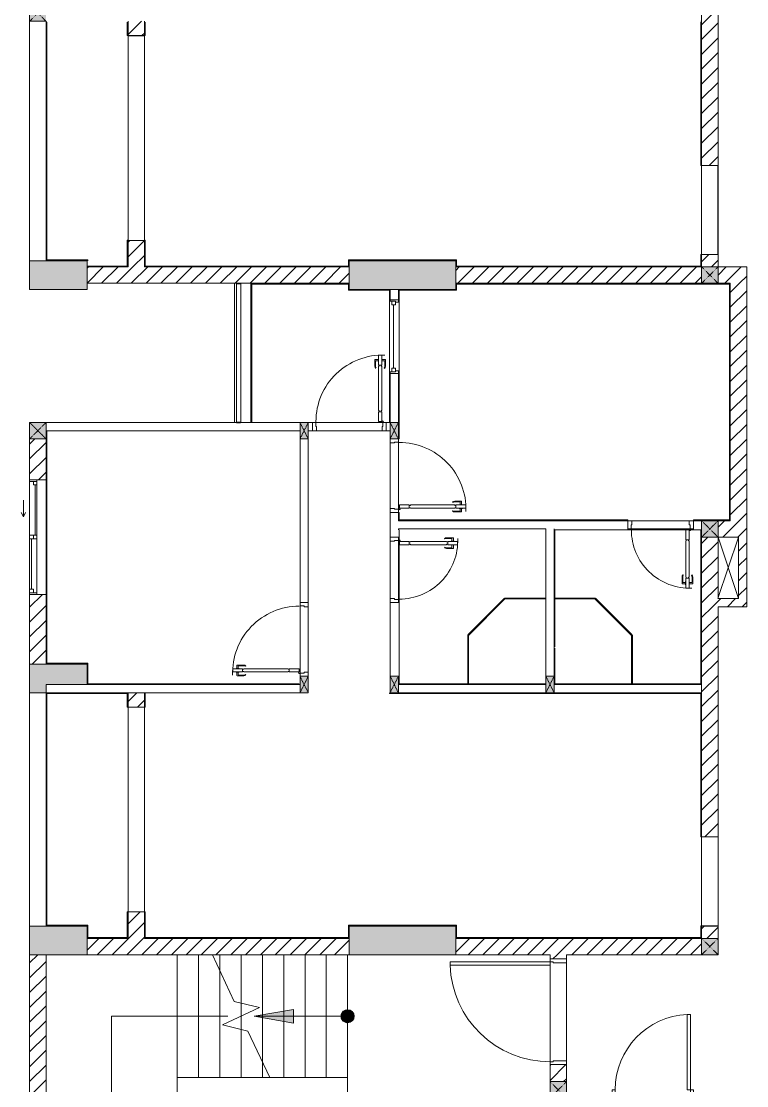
# Model space of a CAD drawing. Header units: millimetres. Extents: x 66631 to 260610, y 416 to 78637.
# Drawn here: x 166807 to 175658, y 35437 to 48437 of the extents above; entities that cross this region are included whole.
import ezdxf

# ---------------------------------------------------------------- set-up
doc = ezdxf.new("R2010")
doc.units = ezdxf.units.MM
doc.linetypes.add('IMPORT-Dash _2_', pattern=[6, 3, -3])
for name, color, linetype, lineweight in [('0-2', 130, 'Continuous', 9), ('A-DETL-GENF-7', 130, 'Continuous', 9), ('A-DOOR-2', 130, 'Continuous', 9), ('A-DOOR-FRAM-2', 130, 'Continuous', 9), ('A-FLOR-1', 130, 'Continuous', 9), ('A-FLOR-HRAL-3', 130, 'Continuous', 9), ('A-GLAZ-5', 130, 'Continuous', 9), ('A-GLAZ-CURT-5', 130, 'Continuous', 9), ('A-WALL-1', 130, 'Continuous', 9), ('A-WALL-PATT-3', 130, 'Continuous', 9), ('A_1404_dwg-1', 130, 'Continuous', 9), ('I-WALL', 130, 'Continuous', 9), ('I-WALL-1', 130, 'Continuous', 9), ('S-COLS-1', 130, 'Continuous', 9), ('S-COLS-11', 130, 'IMPORT-Dash _2_', 9), ('S-COLS-2', 130, 'Continuous', 9), ('S-COLS-4', 130, 'Continuous', 9), ('S-COLS-HDLN-2', 130, 'IMPORT-Dash _2_', 9), ('S-STRS-1', 130, 'Continuous', 9), ('S-STRS-ANNO', 130, 'Continuous', 9), ('S-STRS-MBND', 130, 'Continuous', 9)]:
    doc.layers.add(name, color=color, linetype=linetype, lineweight=lineweight)
pattern_1 = [(45, (0, 0), (-90.50967, 90.50967), [])]

# ---------------------------------------------------------------- blocks, each defined once
blk = doc.blocks.new('A_1404_dwg_NCV_TKTC_KET CAU_rvt-1-TKTC_MB HOÀN THIỆN SÀN TẦNG 3-4-4819833-KeyPlan-CH1B')
at = {"layer": 'S-COLS-1'}
for points in [[(33653, 45162), (34353, 45162), (34353, 45512), (33653, 45512), (33653, 45237)], [(38043, 45162), (38853, 45162), (38853, 45512), (37553, 45512), (37553, 45162)], [(33653, 40237), (33853, 40237), (33853, 40337), (34353, 40337), (34353, 40587), (33653, 40587), (33653, 40337)], [(33853, 37037), (34353, 37037), (34353, 37387), (33653, 37387), (33653, 37037)], [(37553, 37037), (38853, 37037), (38853, 37387), (37553, 37387), (37553, 37037)]]:
    blk.add_hatch(color=256, dxfattribs=at).paths.add_polyline_path(points)
at = {"layer": 'A-FLOR-1'}
for p, q in [((36152, 45237), (36152, 43537)), ((42053, 41387), (42053, 42137)), ((37533, 35536), (37533, 33837))]:
    blk.add_line(p, q, dxfattribs=at)
at = {"layer": 'A-FLOR-1', "flags": 128}
blk.add_lwpolyline([(40003, 35730), (40003, 36950)], close=True, dxfattribs=at)
at = {"layer": 'S-COLS-2'}
for p, q in [((37553, 45437), (37553, 45237)), ((38853, 45237), (38853, 45437))]:
    blk.add_line(p, q, dxfattribs=at)
at = {"layer": 'S-COLS-2', "flags": 128}
for points in [[(33853, 45512), (33653, 45512), (33653, 45162), (34353, 45162), (34353, 45437)], [(33853, 40587), (33653, 40587), (33653, 40237), (33853, 40237)], [(33853, 37387), (33653, 37387), (33653, 37037), (34353, 37037), (34353, 37237)], [(37553, 37237), (37553, 37037), (38853, 37037), (38853, 37237)]]:
    blk.add_lwpolyline(points, dxfattribs=at)
blk = doc.blocks.new('A_1404_dwg_DOOR_CW_01 CANH MO-PANEL KINH - DIW_01-900x2200-CỬA GỖ VÂN LAMINATE-V88-TKTC_MB HOÀN THIỆN SÀN TẦNG 3-4-4819893-KeyPlan-CH1B')
at = {"layer": 'A-DETL-GENF-7'}
for p, q in [((38814, 67167), (38818, 67160)), ((38840, 67175), (38919, 67175)), ((38902, 67167), (38840, 67167)), ((38906, 67132), (38906, 67163)), ((38906, 67088), (38906, 67057)), ((38923, 67132), (38923, 67171)), ((38923, 67088), (38923, 67049)), ((38814, 67053), (38818, 67060)), ((38902, 67053), (38840, 67053)), ((38840, 67045), (38919, 67045))]:
    blk.add_line(p, q, dxfattribs=at)
at = {"layer": 'A-DETL-GENF-7', "flags": 128}
for points in [[(38285, 67130), (38285, 67090), (38165, 67090), (38165, 67130)], [(38299, 67124), (38299, 67130), (38841, 67130), (38841, 67124), (38855, 67124), (38855, 67096), (38841, 67096), (38841, 67090), (38299, 67090), (38299, 67096), (38285, 67096), (38285, 67124)], [(38975, 67090), (38975, 67130), (38855, 67130), (38855, 67090)], [(38895, 67132), (38895, 67130), (38934, 67130), (38934, 67132)], [(38895, 67088), (38895, 67090), (38934, 67090), (38934, 67088)]]:
    blk.add_lwpolyline(points, close=True, dxfattribs=at)
at = {"layer": 'A-DETL-GENF-7'}
blk.add_circle((38163, 67080), 10, dxfattribs=at)
for centre, radius, start, end in [((38163, 67080), 814, 358, 90), ((38840, 67130), 45, 90, 125), ((38840, 67130), 37, 90, 125), ((38902, 67163), 4, 0, 90), ((38919, 67171), 4, 0, 90), ((38840, 67090), 45, 235, 270), ((38840, 67090), 37, 235, 270), ((38902, 67057), 4, 270, 0), ((38919, 67049), 4, 270, 0)]:
    blk.add_arc(centre, radius, start, end, dxfattribs=at)
at = {"layer": 'A-DOOR-2'}
blk.add_line((38153, 67080), (38153, 67105), dxfattribs=at)
at = {"layer": 'A-DOOR-2', "flags": 128}
blk.add_lwpolyline([(38153, 67937), (38153, 67897), (38103, 67897), (38103, 67887), (38053, 67887), (38053, 67937)], dxfattribs=at)
blk.add_lwpolyline([(38053, 67087), (38103, 67087), (38103, 67077), (38153, 67077), (38153, 67037), (38053, 67037)], close=True, dxfattribs=at)
blk = doc.blocks.new('A_1404_dwg_DOOR_CW_01 CANH MO-PANEL KINH - DIG_02-800x2200-CỬA NHÔM KÍNH-V57-TKTC_MB HOÀN THIỆN SÀN TẦNG 3-4-4819848-KeyPlan-CH1B')
at = {"layer": 'A-DETL-GENF-7'}
for p, q in [((112414, 58419), (112418, 58413)), ((112440, 58427), (112519, 58427)), ((112502, 58419), (112440, 58419)), ((112506, 58384), (112506, 58415)), ((112523, 58384), (112523, 58423)), ((112414, 58305), (112418, 58312)), ((112502, 58305), (112440, 58305)), ((112440, 58297), (112519, 58297)), ((112506, 58340), (112506, 58309)), ((112523, 58340), (112523, 58301))]:
    blk.add_line(p, q, dxfattribs=at)
at = {"layer": 'A-DETL-GENF-7', "flags": 128}
for points in [[(111985, 58342), (111985, 58382), (111865, 58382), (111865, 58342)], [(111999, 58348), (111999, 58342), (112441, 58342), (112441, 58348), (112455, 58348), (112455, 58376), (112441, 58376), (112441, 58382), (111999, 58382), (111999, 58376), (111985, 58376), (111985, 58348)], [(112575, 58382), (112575, 58342), (112455, 58342), (112455, 58382)], [(112495, 58384), (112495, 58382), (112534, 58382), (112534, 58384)], [(112495, 58340), (112495, 58342), (112534, 58342), (112534, 58340)]]:
    blk.add_lwpolyline(points, close=True, dxfattribs=at)
at = {"layer": 'A-DETL-GENF-7'}
blk.add_circle((111863, 58392), 10, dxfattribs=at)
for centre, radius, start, end in [((111863, 58392), 714, 270, 2), ((112440, 58382), 45, 90, 125), ((112440, 58382), 37, 90, 125), ((112502, 58415), 4, 0, 90), ((112519, 58423), 4, 0, 90), ((112440, 58342), 45, 235, 270), ((112440, 58342), 37, 235, 270), ((112502, 58309), 4, 270, 0), ((112519, 58301), 4, 270, 0)]:
    blk.add_arc(centre, radius, start, end, dxfattribs=at)
at = {"layer": 'A-DOOR-2'}
blk.add_line((111853, 58392), (111853, 58367), dxfattribs=at)
at = {"layer": 'A-DOOR-2', "flags": 128}
for points in [[(111753, 58435), (111753, 58385), (111803, 58385), (111803, 58395), (111853, 58395), (111853, 58435)], [(111753, 57685), (111753, 57635), (111853, 57635), (111853, 57675), (111803, 57675), (111803, 57685)]]:
    blk.add_lwpolyline(points, close=True, dxfattribs=at)
blk = doc.blocks.new('A_1404_dwg_DOOR_CW_01 CANH MO-PANEL KINH - DIW_01-900x2200-CỬA GỖ VÂN LAMINATE-553393-TKTC_MB HOÀN THIỆN SÀN TẦNG 3-4-4819840-KeyPlan-CH1B')
at = {"layer": 'A-DETL-GENF-7'}
for p, q in [((46582, 38482), (46582, 38521)), ((46666, 38525), (46586, 38525)), ((46599, 38482), (46599, 38513)), ((46603, 38517), (46666, 38517)), ((46691, 38517), (46687, 38511)), ((46582, 38438), (46582, 38399)), ((46666, 38395), (46586, 38395)), ((46599, 38438), (46599, 38407)), ((46603, 38403), (46666, 38403)), ((46691, 38404), (46687, 38410))]:
    blk.add_line(p, q, dxfattribs=at)
at = {"layer": 'A-DETL-GENF-7', "flags": 128}
for points in [[(46531, 38440), (46531, 38480), (46651, 38480), (46651, 38440)], [(46610, 38482), (46610, 38480), (46571, 38480), (46571, 38482)], [(47207, 38474), (47207, 38480), (46665, 38480), (46665, 38474), (46651, 38474), (46651, 38446), (46665, 38446), (46665, 38440), (47207, 38440), (47207, 38446), (47221, 38446), (47221, 38474)], [(47221, 38480), (47221, 38440), (47341, 38440), (47341, 38480)], [(46610, 38438), (46610, 38440), (46571, 38440), (46571, 38438)]]:
    blk.add_lwpolyline(points, close=True, dxfattribs=at)
at = {"layer": 'A-DETL-GENF-7'}
blk.add_circle((47343, 38430), 10, dxfattribs=at)
for centre, radius, start, end in [((47343, 38430), 814, 90, 182), ((46586, 38521), 4, 90, 180), ((46603, 38513), 4, 90, 180), ((46666, 38480), 45, 55, 90), ((46666, 38480), 37, 55, 90), ((46586, 38399), 4, 180, 270), ((46603, 38407), 4, 180, 270), ((46666, 38440), 37, 270, 305), ((46666, 38440), 45, 270, 305)]:
    blk.add_arc(centre, radius, start, end, dxfattribs=at)
at = {"layer": 'A-DOOR-2'}
blk.add_line((47353, 38430), (47353, 38455), dxfattribs=at)
at = {"layer": 'A-DOOR-2', "flags": 128}
for points in [[(47453, 39237), (47453, 39287), (47353, 39287), (47353, 39247), (47403, 39247), (47403, 39237)], [(47453, 38387), (47453, 38437), (47403, 38437), (47403, 38427), (47353, 38427), (47353, 38387)]]:
    blk.add_lwpolyline(points, close=True, dxfattribs=at)
blk = doc.blocks.new('A_1404_dwg_M_Fixed - 900 x 1400-901190-TKTC_MB HOÀN THIỆN SÀN TẦNG 3-4-4819850-KeyPlan-CH1B')
at = {"layer": 'A-GLAZ-5'}
blk.add_line((111794, 60598), (111794, 61372), dxfattribs=at)
at = {"layer": 'A-GLAZ-5', "flags": 128}
for points in [[(111772, 61416), (111772, 61372), (111816, 61372), (111816, 61416), (111753, 61416), (111753, 61434)], [(111816, 61403), (111853, 61403), (111853, 61435)], [(111753, 60535), (111753, 60554), (111816, 60554), (111816, 60598), (111772, 60598), (111772, 60554)], [(111816, 60567), (111853, 60567), (111853, 60535)]]:
    blk.add_lwpolyline(points, dxfattribs=at)
blk = doc.blocks.new('A_1404_dwg_Railing - 50 x 10mm-901205-TKTC_MB HOÀN THIỆN SÀN TẦNG 3-4-4819861-KeyPlan-CH1B')
at = {"layer": 'A-FLOR-HRAL-3', "flags": 128}
blk.add_lwpolyline([(107527, 61567), (107477, 61567), (107477, 61557), (107527, 61557)], close=True, dxfattribs=at)
blk = doc.blocks.new('A_1404_dwg_Railing - Railing-885226-TKTC_MB HOÀN THIỆN SÀN TẦNG 3-4-4819916-KeyPlan-CH1B')
at = {"layer": 'A-FLOR-HRAL-3'}
for p, q in [((36178, 45230), (36178, 43541)), ((36228, 43541), (36228, 45230))]:
    blk.add_line(p, q, dxfattribs=at)
for p in [(-71300, -16327), (-71300, -18025)]:
    blk.add_blockref('A_1404_dwg_Railing - 50 x 10mm-901205-TKTC_MB HOÀN THIỆN SÀN TẦNG 3-4-4819861-KeyPlan-CH1B', p)
blk = doc.blocks.new('A_1404_dwg_System Panel - Glazed-901210-TKTC_MB HOÀN THIỆN SÀN TẦNG 3-4-4819895-KeyPlan-CH1B')
at = {"layer": 'A-GLAZ-CURT-5'}
blk.add_hatch(color=256, dxfattribs=at).paths.add_polyline_path([(38999, 64949), (39008, 64949), (39003, 65540), (38998, 65540), (38998, 64949)])
blk.add_line((39008, 64949), (39008, 65538), dxfattribs=at)
at = {"layer": 'A-GLAZ-CURT-5', "flags": 128}
blk.add_lwpolyline([(38998, 65540), (38998, 64949), (39008, 64949)], dxfattribs=at)
blk = doc.blocks.new('A_1404_dwg_System Panel - Glazed-901211-TKTC_MB HOÀN THIỆN SÀN TẦNG 3-4-4819896-KeyPlan-CH1B')
at = {"layer": 'A-GLAZ-CURT-5'}
blk.add_hatch(color=256, dxfattribs=at).paths.add_polyline_path([(39008, 65538), (39450, 65987), (39447, 65991), (39003, 65540), (39008, 65540)])
blk.add_line((39006, 65536), (39452, 65982), dxfattribs=at)
at = {"layer": 'A-GLAZ-CURT-5', "flags": 128}
blk.add_lwpolyline([(39447, 65991), (38999, 65543), (39006, 65536)], dxfattribs=at)
blk = doc.blocks.new('A_1404_dwg_System Panel - Glazed-901212-TKTC_MB HOÀN THIỆN SÀN TẦNG 3-4-4819897-KeyPlan-CH1B')
at = {"layer": 'A-GLAZ-CURT-5'}
blk.add_hatch(color=256, dxfattribs=at).paths.add_polyline_path([(39454, 65982), (39953, 65982), (39953, 65992), (39450, 65987), (39452, 65982)])
at = {"layer": 'A-GLAZ-CURT-5', "flags": 128}
blk.add_lwpolyline([(39450, 65982), (39953, 65982), (39953, 65992), (39450, 65992)], close=True, dxfattribs=at)
blk = doc.blocks.new('A_1404_dwg_G1_SOF - BO TRU - 100x200-745959-TKTC_MB HOÀN THIỆN SÀN TẦNG 3-4-4819847-KeyPlan-CH1B')
at = {"layer": 'S-COLS-1'}
blk.add_hatch(color=256, dxfattribs=at).paths.add_polyline_path([(111053, 40037), (111053, 40237), (110953, 40237), (110953, 40037)])
at = {"layer": 'S-COLS-1', "flags": 128}
blk.add_lwpolyline([(110953, 40037), (111053, 40037), (111053, 40237), (110953, 40237)], close=True, dxfattribs=at)
at = {"layer": 'S-COLS-HDLN-2'}
for p, q in [((110953, 40037), (111053, 40237)), ((111053, 40037), (110953, 40237))]:
    blk.add_line(p, q, dxfattribs=at)
blk = doc.blocks.new('A_1404_dwg_DOOR_CW_01 CANH MO-PANEL KINH - DIG_01-900x2200-CỬA NHÔM KÍNH-901215-TKTC_MB HOÀN THIỆN SÀN TẦNG 3-4-4819898-KeyPlan-CH1B')
at = {"layer": 'A-DETL-GENF-7'}
for p, q in [((37865, 68824), (37865, 68903)), ((37908, 68907), (37869, 68907)), ((37952, 68907), (37991, 68907)), ((37995, 68824), (37995, 68903)), ((37873, 68886), (37873, 68824)), ((37873, 68798), (37879, 68803)), ((37908, 68890), (37877, 68890)), ((37952, 68890), (37983, 68890)), ((37986, 68798), (37980, 68803)), ((37987, 68886), (37987, 68824))]:
    blk.add_line(p, q, dxfattribs=at)
at = {"layer": 'A-DETL-GENF-7', "flags": 128}
for points in [[(37908, 68879), (37910, 68879), (37910, 68919), (37908, 68919)], [(37950, 68959), (37910, 68959), (37910, 68839), (37950, 68839)], [(37952, 68879), (37950, 68879), (37950, 68919), (37952, 68919)], [(37916, 68283), (37910, 68283), (37910, 68825), (37916, 68825), (37916, 68839), (37944, 68839), (37944, 68825), (37950, 68825), (37950, 68283), (37944, 68283), (37944, 68269), (37916, 68269)], [(37910, 68269), (37950, 68269), (37950, 68149), (37910, 68149)]]:
    blk.add_lwpolyline(points, close=True, dxfattribs=at)
at = {"layer": 'A-DETL-GENF-7'}
blk.add_circle((37960, 68147), 10, dxfattribs=at)
for centre, radius, start, end in [((37960, 68147), 814, 88, 180), ((37869, 68903), 4, 90, 180), ((37991, 68903), 4, 0, 90), ((37910, 68824), 45, 180, 215), ((37877, 68886), 4, 90, 180), ((37910, 68824), 37, 180, 215), ((37950, 68824), 37, 325, 0), ((37983, 68886), 4, 0, 90), ((37950, 68824), 45, 325, 0)]:
    blk.add_arc(centre, radius, start, end, dxfattribs=at)
at = {"layer": 'A-DOOR-2'}
blk.add_line((37960, 68137), (37935, 68137), dxfattribs=at)
at = {"layer": 'A-DOOR-2', "flags": 128}
for points in [[(37103, 68037), (37103, 68137), (37143, 68137), (37143, 68087), (37153, 68087), (37153, 68037)], [(37953, 68037), (37953, 68087), (37963, 68087), (37963, 68137), (38003, 68137), (38003, 68037)]]:
    blk.add_lwpolyline(points, close=True, dxfattribs=at)
blk = doc.blocks.new('A_1404_dwg_System Panel - Glazed-901217-TKTC_MB HOÀN THIỆN SÀN TẦNG 3-4-4819899-KeyPlan-CH1B')
at = {"layer": 'A-GLAZ-CURT-5'}
blk.add_hatch(color=256, dxfattribs=at).paths.add_polyline_path([(40555, 65982), (40551, 65992), (40053, 65992), (40053, 65982), (40553, 65982)])
at = {"layer": 'A-GLAZ-CURT-5', "flags": 128}
blk.add_lwpolyline([(40555, 65992), (40053, 65992), (40053, 65982), (40553, 65982)], dxfattribs=at)
blk = doc.blocks.new('A_1404_dwg_System Panel - Glazed-901218-TKTC_MB HOÀN THIỆN SÀN TẦNG 3-4-4819900-KeyPlan-CH1B')
at = {"layer": 'A-GLAZ-CURT-5'}
blk.add_hatch(color=256, dxfattribs=at).paths.add_polyline_path([(41008, 64949), (41003, 65540), (40998, 65536), (40998, 64949)])
blk.add_line((41008, 64949), (41008, 65540), dxfattribs=at)
at = {"layer": 'A-GLAZ-CURT-5', "flags": 128}
blk.add_lwpolyline([(40998, 65538), (40998, 64949), (41008, 64949)], dxfattribs=at)
blk = doc.blocks.new('A_1404_dwg_System Panel - Glazed-901219-TKTC_MB HOÀN THIỆN SÀN TẦNG 3-4-4819901-KeyPlan-CH1B')
at = {"layer": 'A-GLAZ-CURT-5'}
blk.add_hatch(color=256, dxfattribs=at).paths.add_polyline_path([(40998, 65538), (41003, 65540), (41006, 65543), (40555, 65987), (40555, 65980), (40917, 65618)])
at = {"layer": 'A-GLAZ-CURT-5', "flags": 128}
blk.add_lwpolyline([(41006, 65543), (40558, 65991), (40551, 65984), (40999, 65536)], close=True, dxfattribs=at)
blk = doc.blocks.new('A_1404_dwg_NCV_TKTC_TANG 3 - 4_rvt-1-TKTC_MB HOÀN THIỆN SÀN TẦNG 3-4-4819943-KeyPlan-CH1B')
at = {"layer": 'A-WALL-PATT-3'}
h = blk.add_hatch(color=256, dxfattribs=at)
h.paths.add_polyline_path([(34853, 45437), (34853, 45762), (34843, 45760), (34843, 45437)])
h.paths.add_polyline_path([(34843, 48262), (34853, 48262), (34853, 48427), (34843, 48427)])
h = blk.add_hatch(color=256, dxfattribs=at)
h.paths.add_polyline_path([(35053, 45447), (35063, 45447), (35063, 45762), (35053, 45760)])
h.paths.add_polyline_path([(35063, 48262), (35063, 48427), (35053, 48427), (35053, 48262)])
h = blk.add_hatch(color=256, dxfattribs=at)
h.paths.add_polyline_path([(41843, 45437), (41853, 45437), (41853, 45587), (41843, 45587), (41843, 45447)])
h.paths.add_polyline_path([(41843, 46677), (41853, 46677), (41853, 48437), (41843, 48437)])
for points in [[(34363, 45512), (34363, 45522), (33853, 45522), (33853, 45512), (34353, 45512)], [(37543, 45447), (37553, 45447), (37553, 45522), (37543, 45522), (37543, 45512)], [(38077, 45512), (38863, 45512), (38863, 45522), (37553, 45522), (37553, 45512), (38053, 45512)], [(38863, 45437), (38863, 45512), (38853, 45512), (38853, 45437)], [(34843, 45437), (34843, 45447), (34353, 45447), (34353, 45437)], [(35063, 45437), (37553, 45437), (37553, 45447), (35053, 45447), (35053, 45437)], [(41843, 45437), (41843, 45447), (38863, 45447), (38863, 45437), (39409, 45437)], [(37543, 45227), (37553, 45227), (37553, 45237), (36353, 45237), (36353, 45227)], [(37553, 45162), (37553, 45227), (37543, 45227), (37543, 45162)], [(38043, 45152), (38043, 45162), (37543, 45162), (37543, 45152), (37553, 45152)], [(38153, 45152), (38853, 45152), (38853, 45162), (38153, 45162)], [(42053, 45227), (42193, 45227), (42193, 45237), (38853, 45234), (38853, 45227), (41853, 45227)], [(38863, 45152), (38863, 45227), (38853, 45227), (38853, 45152)], [(42203, 42347), (42203, 45237), (42193, 45237), (42193, 42347)], [(33863, 40587), (34363, 40592), (34363, 40597), (33863, 40597)], [(34353, 40347), (34363, 40347), (34363, 40587), (34353, 40587)], [(34853, 40337), (36953, 40337), (36953, 40347), (34353, 40347), (34353, 40337), (34363, 40337)], [(33941, 40227), (34853, 40227), (34853, 40237), (33853, 40237), (33853, 40227)], [(39409, 40227), (41843, 40227), (41843, 40237), (38043, 40237), (38043, 40227), (38153, 40227)], [(34363, 37387), (34363, 37397), (33853, 37397), (33853, 37387), (34353, 37387)], [(34353, 37247), (34363, 37247), (34363, 37387), (34353, 37387), (34353, 37336)], [(37543, 37247), (37553, 37247), (37553, 37397), (37543, 37397), (37543, 37336)], [(38863, 37387), (38863, 37397), (37553, 37397), (37553, 37387), (38853, 37387)], [(38863, 37237), (38863, 37387), (38853, 37387), (38853, 37237)], [(34353, 37237), (34843, 37237), (34843, 37247), (34353, 37247)], [(37543, 37237), (37553, 37237), (37553, 37247), (35053, 37247), (35053, 37237), (36478, 37237)], [(38863, 37237), (41843, 37237), (41843, 37247), (38863, 37247)]]:
    blk.add_hatch(color=256, dxfattribs=at).paths.add_polyline_path(points)
h = blk.add_hatch(color=256, dxfattribs=at)
h.paths.add_polyline_path([(38053, 43547), (38053, 44137), (38043, 44137), (38043, 43547)])
h.paths.add_polyline_path([(38053, 45037), (38053, 45162), (38043, 45162), (38043, 45037)])
h = blk.add_hatch(color=256, dxfattribs=at)
h.paths.add_polyline_path([(38153, 42347), (38163, 42347), (38163, 42437), (38153, 42437)])
h.paths.add_polyline_path([(38163, 43337), (38163, 44137), (38153, 44137), (38153, 43337)])
h.paths.add_polyline_path([(38163, 45037), (38163, 45152), (38153, 45152), (38153, 45037)])
h = blk.add_hatch(color=256, dxfattribs=at)
h.paths.add_polyline_path([(33863, 40587), (33863, 41436), (33853, 41436), (33853, 40587)])
h.paths.add_polyline_path([(33863, 42836), (33863, 43427), (33853, 43427), (33853, 42836)])
h = blk.add_hatch(color=256, dxfattribs=at)
h.paths.add_polyline_path([(40953, 42337), (40953, 42347), (38153, 42347), (38153, 42337), (39409, 42337)])
h.paths.add_polyline_path([(42203, 42337), (42203, 42347), (41753, 42347), (41753, 42337), (42193, 42337)])
h = blk.add_hatch(color=256, dxfattribs=at)
h.paths.add_polyline_path([(34843, 37237), (34853, 37237), (34853, 37561), (34843, 37560), (34843, 37247)])
h.paths.add_polyline_path([(34843, 40061), (34853, 40061), (34853, 40227), (34843, 40227)])
h = blk.add_hatch(color=256, dxfattribs=at)
h.paths.add_polyline_path([(35063, 37247), (35063, 37561), (35053, 37560), (35053, 37247)])
h.paths.add_polyline_path([(35063, 40061), (35063, 40227), (35053, 40227), (35053, 40061)])
h = blk.add_hatch(color=256, dxfattribs=at)
h.paths.add_polyline_path([(41843, 37237), (41853, 37237), (41853, 37388), (41843, 37385), (41843, 37247)])
h.paths.add_polyline_path([(41843, 38478), (41853, 38478), (41853, 40237), (41843, 40237), (41843, 39237)])
at = {"layer": 'A-FLOR-1'}
for p, q in [((33853, 48437), (33853, 48427)), ((34853, 48427), (34853, 48437)), ((35053, 48437), (35053, 48427)), ((41852, 46677), (41852, 45587)), ((34853, 45760), (35053, 45760)), ((34353, 45512), (34353, 45447)), ((33853, 43437), (33853, 43427)), ((37963, 43537), (37143, 43537)), ((38153, 43297), (38153, 42477)), ((38053, 42487), (38053, 43287)), ((40993, 42237), (41713, 42237)), ((38153, 41377), (38153, 42097)), ((36953, 40477), (36953, 41297)), ((37053, 41287), (37053, 40487)), ((39003, 40347), (39003, 40349)), ((41003, 40349), (41003, 40347)), ((35053, 40237), (35053, 40227)), ((35053, 40061), (35053, 37561))]:
    blk.add_line(p, q, dxfattribs=at)
at = {"layer": 'A-FLOR-1', "flags": 128}
for points in [[(34853, 45762), (34853, 48260), (34853, 48262)], [(35053, 48262), (35053, 45762), (35053, 48260), (34853, 48260)], [(41853, 37388), (42053, 37388), (42053, 38478), (41853, 38478), (41853, 37388), (41853, 38478)]]:
    blk.add_lwpolyline(points, dxfattribs=at)
for points in [[(42052, 46677), (42052, 45587), (41853, 45587), (41853, 46677)], [(37953, 43437), (37153, 43437)], [(41003, 42337), (41703, 42337)], [(38053, 41387), (38053, 42087)], [(34853, 40061), (34853, 37561), (35053, 37561), (35053, 40061)]]:
    blk.add_lwpolyline(points, close=True, dxfattribs=at)
at = {"layer": 'A-WALL-1'}
for p, q in [((36228, 45237), (36353, 45237)), ((36353, 45227), (36353, 43537)), ((38053, 45162), (38053, 45037)), ((38153, 45037), (38153, 45152)), ((38053, 45037), (38153, 45037)), ((38153, 44137), (38053, 44137)), ((38053, 44137), (38053, 43547)), ((38153, 43537), (38153, 44137)), ((33853, 43537), (33853, 43437)), ((36178, 43537), (33853, 43537)), ((33853, 43437), (36953, 43437)), ((36953, 43537), (36228, 43537)), ((37103, 43537), (37053, 43537)), ((37053, 43437), (37063, 43437)), ((37063, 43437), (37103, 43437)), ((37103, 43437), (37103, 43537)), ((38003, 43537), (38003, 43437)), ((38053, 43537), (38003, 43537)), ((38003, 43437), (38043, 43437)), ((38043, 43437), (38053, 43437)), ((38053, 43547), (38053, 43537)), ((37053, 43336), (36953, 43336)), ((36953, 43336), (36953, 41337)), ((37053, 41337), (37053, 43336)), ((38153, 43297), (38153, 42477)), ((38053, 42487), (38053, 43287)), ((38153, 42437), (38053, 42437)), ((38053, 42437), (38053, 42137)), ((38153, 42347), (38153, 42437)), ((40953, 42337), (40053, 42337)), ((40953, 42237), (40953, 42337)), ((41003, 42337), (41703, 42337)), ((41753, 42337), (41753, 42237)), ((41853, 42337), (41753, 42337)), ((41853, 42237), (41853, 42337)), ((38053, 42137), (38153, 42137)), ((40053, 41392), (40053, 42237)), ((38053, 41387), (38053, 42087)), ((39953, 41392), (39953, 41382)), ((39953, 41382), (39953, 40437)), ((40053, 41382), (40053, 41392)), ((40053, 40437), (40053, 41382)), ((36953, 41337), (37053, 41337)), ((36953, 40477), (36953, 41297)), ((37053, 41287), (37053, 40487)), ((38153, 41337), (38053, 41337)), ((38053, 41337), (38053, 40437)), ((37053, 40437), (36953, 40437)), ((39953, 40337), (38153, 40337)), ((38153, 40237), (39953, 40237))]:
    blk.add_line(p, q, dxfattribs=at)
at = {"layer": 'A-WALL-1', "flags": 128}
for points in [[(36153, 43537), (36153, 45237), (36178, 45237)], [(38153, 45152), (38153, 45162), (38053, 45162)], [(40053, 42337), (38153, 42337), (38153, 42347)], [(38153, 42227), (38153, 42237), (39953, 42237), (39953, 41392)], [(36953, 40337), (33853, 40337), (33853, 40237), (36953, 40237)], [(40053, 40237), (41853, 40237), (41853, 40337), (40053, 40337)]]:
    blk.add_lwpolyline(points, dxfattribs=at)
at = {"layer": 'I-WALL'}
for p, q in [((38053, 45037), (38053, 45162)), ((38153, 45152), (38153, 45037)), ((38043, 44137), (38043, 45037)), ((38163, 45037), (38163, 44137)), ((38053, 43547), (38053, 44137)), ((38153, 44137), (38153, 43537)), ((33853, 41436), (33853, 42836)), ((33863, 42836), (33863, 41436)), ((38153, 42437), (38153, 42347)), ((40053, 42337), (40953, 42337)), ((41753, 42337), (41853, 42337)), ((38163, 42137), (38163, 41337)), ((41753, 42227), (40953, 42227)), ((33853, 37397), (33853, 40227)), ((33863, 40227), (33863, 37397))]:
    blk.add_line(p, q, dxfattribs=at)
at = {"layer": 'I-WALL', "flags": 128}
for points in [[(33853, 45522), (33853, 48427), (33863, 48427), (33863, 45522)], [(36363, 45227), (36363, 43547), (36353, 43547)]]:
    blk.add_lwpolyline(points, dxfattribs=at)
at = {"layer": 'I-WALL-1'}
for p, q in [((42053, 45237), (41853, 45237)), ((33853, 43427), (33853, 43337)), ((41853, 42337), (42053, 42337)), ((40053, 41392), (40053, 41382)), ((40053, 41382), (40053, 40437)), ((40063, 41382), (40063, 41392)), ((40063, 40796), (40063, 41382)), ((39953, 40237), (38153, 40237))]:
    blk.add_line(p, q, dxfattribs=at)
at = {"layer": 'I-WALL-1', "flags": 128}
for points in [[(34843, 48427), (34843, 48262), (34853, 48262), (34853, 48427)], [(35053, 48427), (35053, 48262), (35063, 48262), (35063, 48427)], [(41843, 48427), (41843, 46677), (41853, 46677), (41853, 48437), (41843, 48437)], [(34353, 45447), (34353, 45437), (34843, 45437), (34853, 45437), (34853, 45762), (34843, 45762), (34843, 45447), (34363, 45447)], [(34363, 45512), (34363, 45522), (33853, 45522), (33853, 45512), (34353, 45512)], [(38053, 45162), (38043, 45162), (37553, 45162), (37553, 45227), (37553, 45237), (36353, 45237), (36353, 45227), (37543, 45227), (37543, 45162), (37543, 45152), (38043, 45152), (38043, 45037), (38053, 45037)], [(41853, 45237), (38853, 45237), (38853, 45227), (38853, 45162), (38153, 45162), (38153, 45152)], [(38153, 45037), (38163, 45037), (38163, 45152), (38853, 45152), (38863, 45152), (38863, 45227), (42193, 45227), (42193, 42347), (41753, 42347), (41753, 42337)], [(42053, 42337), (42203, 42337), (42203, 42347), (42203, 45237), (42193, 45237), (42053, 45237)], [(38053, 44137), (38043, 44137), (38043, 43547)], [(38153, 43337), (38163, 43337), (38163, 44137), (38153, 44137)], [(33853, 43337), (33853, 42836), (33863, 42836), (33863, 43427)], [(40953, 42337), (40953, 42347), (38163, 42347), (38163, 42437), (38153, 42437)], [(38153, 42347), (38153, 42337), (40053, 42337)], [(38153, 42137), (38163, 42137), (38163, 42227)], [(40053, 42237), (40053, 42227), (40053, 41392)], [(40053, 40337), (40063, 40337), (41853, 40337), (41853, 40347), (41853, 42227), (41853, 42237)], [(40063, 41392), (40063, 42227), (40953, 42227), (40953, 42237)], [(41753, 42237), (41753, 42227), (41843, 42227), (41843, 40347), (40063, 40347), (40063, 40779)], [(36943, 40347), (34363, 40347), (34363, 40587), (34363, 40597), (33863, 40597), (33863, 41436), (33853, 41436), (33853, 40587), (33863, 40587), (34353, 40587), (34353, 40347), (34353, 40337), (36953, 40337)], [(39943, 40347), (38163, 40347), (38163, 41337), (38153, 41337)], [(38153, 40337), (38163, 40337), (39953, 40337)], [(35053, 40227), (35053, 40061), (35063, 40061), (35063, 40227)], [(38043, 40237), (38043, 40227), (41843, 40227), (41843, 38478), (41853, 38478), (41853, 40237), (41843, 40237), (40053, 40237)]]:
    blk.add_lwpolyline(points, dxfattribs=at)
for points in [[(38863, 45447), (38863, 45512), (38863, 45522), (37553, 45522), (37543, 45522), (37543, 45447), (35063, 45447), (35063, 45762), (35053, 45762), (35053, 45447), (35053, 45437), (37553, 45437), (37553, 45447), (37553, 45512), (38853, 45512), (38853, 45437), (38863, 45437), (41843, 45437), (41853, 45437), (41853, 45587), (41843, 45587), (41843, 45447)], [(34853, 40227), (34853, 40237), (33853, 40237), (33853, 40227), (34843, 40227), (34843, 40061), (34853, 40061)], [(34363, 37387), (34363, 37397), (33853, 37397), (33853, 37387), (34353, 37387), (34353, 37247), (34353, 37237), (34843, 37237), (34853, 37237), (34853, 37561), (34843, 37561), (34843, 37247), (34363, 37247)], [(38863, 37247), (38863, 37387), (38863, 37397), (37553, 37397), (37543, 37397), (37543, 37247), (35063, 37247), (35063, 37561), (35053, 37561), (35053, 37247), (35053, 37237), (37553, 37237), (37553, 37247), (37553, 37387), (38853, 37387), (38853, 37237), (38863, 37237), (41843, 37237), (41853, 37237), (41853, 37388), (41843, 37388), (41843, 37247)]]:
    blk.add_lwpolyline(points, close=True, dxfattribs=at)
for name, p in [('A_1404_dwg_Railing - Railing-885226-TKTC_MB HOÀN THIỆN SÀN TẦNG 3-4-4819916-KeyPlan-CH1B', (0, 0)), ('A_1404_dwg_M_Fixed - 900 x 1400-901190-TKTC_MB HOÀN THIỆN SÀN TẦNG 3-4-4819850-KeyPlan-CH1B', (-73700, -16398)), ('A_1404_dwg_DOOR_CW_01 CANH MO-PANEL KINH - DIG_01-900x2200-CỬA NHÔM KÍNH-901215-TKTC_MB HOÀN THIỆN SÀN TẦNG 3-4-4819898-KeyPlan-CH1B', (0, -24600)), ('A_1404_dwg_DOOR_CW_01 CANH MO-PANEL KINH - DIW_01-900x2200-CỬA GỖ VÂN LAMINATE-V88-TKTC_MB HOÀN THIỆN SÀN TẦNG 3-4-4819893-KeyPlan-CH1B', (0, -24600)), ('A_1404_dwg_DOOR_CW_01 CANH MO-PANEL KINH - DIG_02-800x2200-CỬA NHÔM KÍNH-V57-TKTC_MB HOÀN THIỆN SÀN TẦNG 3-4-4819848-KeyPlan-CH1B', (-73700, -16298)), ('A_1404_dwg_System Panel - Glazed-901211-TKTC_MB HOÀN THIỆN SÀN TẦNG 3-4-4819896-KeyPlan-CH1B', (0, -24600)), ('A_1404_dwg_System Panel - Glazed-901212-TKTC_MB HOÀN THIỆN SÀN TẦNG 3-4-4819897-KeyPlan-CH1B', (0, -24600)), ('A_1404_dwg_System Panel - Glazed-901217-TKTC_MB HOÀN THIỆN SÀN TẦNG 3-4-4819899-KeyPlan-CH1B', (0, -24600)), ('A_1404_dwg_System Panel - Glazed-901219-TKTC_MB HOÀN THIỆN SÀN TẦNG 3-4-4819901-KeyPlan-CH1B', (0, -24600)), ('A_1404_dwg_DOOR_CW_01 CANH MO-PANEL KINH - DIW_01-900x2200-CỬA GỖ VÂN LAMINATE-553393-TKTC_MB HOÀN THIỆN SÀN TẦNG 3-4-4819840-KeyPlan-CH1B', (-10400, 2050)), ('A_1404_dwg_System Panel - Glazed-901210-TKTC_MB HOÀN THIỆN SÀN TẦNG 3-4-4819895-KeyPlan-CH1B', (0, -24600)), ('A_1404_dwg_System Panel - Glazed-901218-TKTC_MB HOÀN THIỆN SÀN TẦNG 3-4-4819900-KeyPlan-CH1B', (0, -24600))]:
    blk.add_blockref(name, p)
for name, p, rotation in [('A_1404_dwg_G1_SOF - BO TRU - 100x200-745959-TKTC_MB HOÀN THIỆN SÀN TẦNG 3-4-4819847-KeyPlan-CH1B', (148005, 83574), 180), ('A_1404_dwg_G1_SOF - BO TRU - 100x200-745959-TKTC_MB HOÀN THIỆN SÀN TẦNG 3-4-4819847-KeyPlan-CH1B', (149105, 83574), 180), ('A_1404_dwg_DOOR_CW_01 CANH MO-PANEL KINH - DIG_02-800x2200-CỬA NHÔM KÍNH-V57-TKTC_MB HOÀN THIỆN SÀN TẦNG 3-4-4819848-KeyPlan-CH1B', (-16683, 154090), 270), ('A_1404_dwg_G1_SOF - BO TRU - 100x200-745959-TKTC_MB HOÀN THIỆN SÀN TẦNG 3-4-4819847-KeyPlan-CH1B', (148005, 80474), 180), ('A_1404_dwg_G1_SOF - BO TRU - 100x200-745959-TKTC_MB HOÀN THIỆN SÀN TẦNG 3-4-4819847-KeyPlan-CH1B', (149105, 80474), 180), ('A_1404_dwg_G1_SOF - BO TRU - 100x200-745959-TKTC_MB HOÀN THIỆN SÀN TẦNG 3-4-4819847-KeyPlan-CH1B', (151005, 80474), 180)]:
    blk.add_blockref(name, p, dxfattribs=dict(rotation=rotation))
blk = doc.blocks.new('A_1404_dwg_1_FAMILY RVT - W01-WxH 1400x1400xmm-389822-TKTC_MB HOÀN THIỆN SÀN TẦNG 3-4-4819949-KeyPlan-CH1B')
at = {"layer": 'A-GLAZ-5'}
for p, q in [((50001, 78313), (50204, 78313)), ((49052, 78237), (49052, 78037)), ((49072, 78237), (49072, 78148)), ((49116, 78215), (49730, 78215)), ((49730, 78237), (49775, 78237)), ((49775, 78192), (49730, 78192)), ((49775, 78170), (50389, 78170)), ((50433, 78237), (50433, 78148))]:
    blk.add_line(p, q, dxfattribs=at)
at = {"layer": 'A-GLAZ-5', "flags": 128}
for points in [[(50052, 78339), (50001, 78313), (50052, 78288)], [(50452, 78037), (50452, 78237), (49052, 78237), (49116, 78237)], [(49052, 78148), (49072, 78148), (49730, 78148), (49775, 78148), (50389, 78148), (50452, 78148)], [(49730, 78148), (49730, 78237), (49116, 78237), (49116, 78192), (49072, 78192)], [(49775, 78148), (49775, 78237), (50433, 78237), (50452, 78237)], [(50433, 78192), (50389, 78192), (50389, 78148)]]:
    blk.add_lwpolyline(points, dxfattribs=at)
blk = doc.blocks.new('A_1404_dwg_FD_01 - FD_01-1200x2200mm-1787917-TKTC_MB HOÀN THIỆN SÀN TẦNG 3-4-4819960-KeyPlan-CH1B')
at = {"layer": 'A-DETL-GENF-7', "flags": 128}
blk.add_lwpolyline([(38783, 36950), (40003, 36950), (40003, 36910), (38783, 36910)], close=True, dxfattribs=at)
at = {"layer": 'A-DETL-GENF-7'}
blk.add_arc((40003, 36950), 1220, 181.8789, 270, dxfattribs=at)
at = {"layer": 'A-DOOR-FRAM-2', "flags": 128}
for points in [[(40043, 36950), (40043, 36940), (40203, 36940), (40203, 36985), (40003, 36985), (40003, 36950)], [(40043, 35730), (40003, 35730), (40003, 35695), (40203, 35695), (40203, 35740), (40043, 35740)]]:
    blk.add_lwpolyline(points, close=True, dxfattribs=at)
blk = doc.blocks.new('A_1404_dwg_FD_02 - FD_03 - FD_03-KY THUAT-900x2200mm-801878-TKTC_MB HOÀN THIỆN SÀN TẦNG 3-4-4819963-KeyPlan-CH1B')
at = {"layer": 'A-DETL-GENF-7', "flags": 128}
blk.add_lwpolyline([(45473, 51797), (44553, 51797), (44553, 51837), (45473, 51837)], close=True, dxfattribs=at)
at = {"layer": 'A-DETL-GENF-7'}
blk.add_arc((44553, 51797), 920, 2.4919, 90, dxfattribs=at)
at = {"layer": 'A-DOOR-FRAM-2', "flags": 128}
for points in [[(44513, 52717), (44553, 52717), (44553, 52752), (44453, 52752), (44453, 52707), (44513, 52707)], [(44513, 51797), (44513, 51807), (44453, 51807), (44453, 51762), (44553, 51762), (44553, 51797)]]:
    blk.add_lwpolyline(points, close=True, dxfattribs=at)
blk = doc.blocks.new('A_1404_dwg_G1_SOF - BO TRU - 200x200-3054293-TKTC_MB HOÀN THIỆN SÀN TẦNG 3-4-4819986-KeyPlan-CH1B')
at = {"layer": 'S-COLS-11'}
blk.add_hatch(color=256, dxfattribs=at).paths.add_polyline_path([(41853, 71512), (42053, 71512), (42052, 71712), (41853, 71712)])
at = {"layer": 'S-COLS-4', "flags": 128}
blk.add_lwpolyline([(42053, 71712), (41853, 71712), (41853, 71512), (42053, 71512)], close=True, dxfattribs=at)
at = {"layer": 'S-COLS-HDLN-2'}
for p, q in [((42053, 71712), (41853, 71512)), ((41853, 71712), (42053, 71512))]:
    blk.add_line(p, q, dxfattribs=at)
blk = doc.blocks.new('A_1404_dwg_G1_SOF - BO TRU - 200x200-V12-TKTC_MB HOÀN THIỆN SÀN TẦNG 3-4-4819991-KeyPlan-CH1B')
at = {"layer": 'S-COLS-11'}
blk.add_hatch(color=256, dxfattribs=at).paths.add_polyline_path([(42053, 20337), (42053, 20537), (41853, 20537), (41853, 20337)])
at = {"layer": 'S-COLS-4', "flags": 128}
blk.add_lwpolyline([(42053, 20337), (42053, 20537), (41853, 20537), (41853, 20337)], dxfattribs=at)
at = {"layer": 'S-COLS-HDLN-2'}
for p, q in [((42053, 20537), (41853, 20337)), ((41853, 20537), (42053, 20337))]:
    blk.add_line(p, q, dxfattribs=at)
blk = doc.blocks.new('A_1404_dwg_G1_SOF - BO TRU - 200x200-V11-TKTC_MB HOÀN THIỆN SÀN TẦNG 3-4-4819990-KeyPlan-CH1B')
at = {"layer": 'S-COLS-11'}
blk.add_hatch(color=256, dxfattribs=at).paths.add_polyline_path([(42053, 25437), (42053, 25637), (41853, 25637), (41853, 25437)])
at = {"layer": 'S-COLS-4', "flags": 128}
blk.add_lwpolyline([(41853, 25637), (41853, 25437), (42053, 25437), (42053, 25637)], dxfattribs=at)
at = {"layer": 'S-COLS-HDLN-2'}
for p, q in [((42053, 25637), (41853, 25437)), ((41853, 25637), (42053, 25437))]:
    blk.add_line(p, q, dxfattribs=at)
blk = doc.blocks.new('A_1404_dwg_G1_SOF - BO TRU - 200x200-V8-TKTC_MB HOÀN THIỆN SÀN TẦNG 3-4-4819987-KeyPlan-CH1B')
at = {"layer": 'S-COLS-11'}
blk.add_hatch(color=256, dxfattribs=at).paths.add_polyline_path([(46553, 71512), (46753, 71512), (46753, 71712), (46553, 71712), (46553, 71512)])
at = {"layer": 'S-COLS-4', "flags": 128}
blk.add_lwpolyline([(46753, 71712), (46553, 71712), (46553, 71512), (46753, 71512)], dxfattribs=at)
at = {"layer": 'S-COLS-HDLN-2'}
for p, q in [((46753, 71712), (46553, 71512)), ((46553, 71712), (46753, 71512))]:
    blk.add_line(p, q, dxfattribs=at)
blk = doc.blocks.new('A_1404_dwg-4819832-KeyPlan-CH1B')
at = {"layer": 'A-WALL-PATT-3'}
h = blk.add_hatch(dxfattribs=at)
h.set_pattern_fill('FP_28', color=256, style=0, pattern_type=2)
h.set_pattern_definition(pattern_1)
h.paths.add_polyline_path([(42053, 45437), (42053, 45587), (41853, 45587), (41853, 45437)])
h.paths.add_polyline_path([(42053, 46677), (42052, 49487), (41853, 49487), (41853, 46677), (42052, 46677)])
h = blk.add_hatch(dxfattribs=at)
h.set_pattern_fill('FP_28', color=256, style=0, pattern_type=2)
h.set_pattern_definition(pattern_1)
h.paths.add_polyline_path([(34853, 45437), (35053, 45437), (35053, 45760), (34853, 45760), (34853, 45447)])
h.paths.add_polyline_path([(35053, 48262), (35053, 48437), (34853, 48437), (34853, 48262)])
h = blk.add_hatch(dxfattribs=at)
h.set_pattern_fill('FP_28', color=256, style=0, pattern_type=2)
h.set_pattern_definition(pattern_1)
h.paths.add_polyline_path([(36353, 45237), (37553, 45240), (37553, 45437), (34353, 45437), (34353, 45237), (36228, 45237)])
h = blk.add_hatch(dxfattribs=at)
h.set_pattern_fill('FP_28', color=256, style=0, pattern_type=2)
h.set_pattern_definition(pattern_1)
h.paths.add_polyline_path([(42193, 45237), (42403, 45237), (42403, 45437), (42053, 45437), (42053, 45237)])
h.paths.add_polyline_path([(41853, 45237), (41853, 45437), (38853, 45437), (38853, 45237), (41853, 45237)])
h = blk.add_hatch(dxfattribs=at)
h.set_pattern_fill('FP_28', color=256, style=0, pattern_type=2)
h.set_pattern_definition(pattern_1)
h.paths.add_polyline_path([(42203, 42337), (42403, 42337), (42403, 45237), (42203, 45237), (42203, 42347)])
h = blk.add_hatch(dxfattribs=at)
h.set_pattern_fill('FP_28', color=256, style=0, pattern_type=2)
h.set_pattern_definition(pattern_1)
h.paths.add_polyline_path([(33853, 40587), (33853, 41437), (33653, 41436), (33653, 40587)])
h.paths.add_polyline_path([(33653, 42837), (33853, 42837), (33853, 43337), (33653, 43337)])
h = blk.add_hatch(dxfattribs=at)
h.set_pattern_fill('FP_28', color=256, style=0, pattern_type=2)
h.set_pattern_definition(pattern_1)
h.paths.add_polyline_path([(42403, 42137), (42403, 42137), (42403, 42337), (42053, 42337), (42053, 42137), (42303, 42137)])
h = blk.add_hatch(dxfattribs=at)
h.set_pattern_fill('FP_28', color=256, style=0, pattern_type=2)
h.set_pattern_definition(pattern_1)
h.paths.add_polyline_path([(41853, 41287), (42053, 41287), (42053, 42137), (41853, 42136), (41853, 41376)])
h = blk.add_hatch(dxfattribs=at)
h.set_pattern_fill('FP_28', color=256, style=0, pattern_type=2)
h.set_pattern_definition(pattern_1)
h.paths.add_polyline_path([(42403, 41387), (42403, 41387), (42403, 42137), (42303, 42136), (42303, 41387)])
h = blk.add_hatch(dxfattribs=at)
h.set_pattern_fill('FP_28', color=256, style=0, pattern_type=2)
h.set_pattern_definition(pattern_1)
h.paths.add_polyline_path([(42403, 41287), (42403, 41387), (42053, 41387), (42053, 41287)])
h = blk.add_hatch(dxfattribs=at)
h.set_pattern_fill('FP_28', color=256, style=0, pattern_type=2)
h.set_pattern_definition(pattern_1)
h.paths.add_polyline_path([(42053, 37237), (42053, 37385), (41853, 37385), (41853, 37237)])
h.paths.add_polyline_path([(42053, 38475), (42053, 41287), (41853, 41287), (41853, 38478), (42053, 38476)])
h = blk.add_hatch(dxfattribs=at)
h.set_pattern_fill('FP_28', color=256, style=0, pattern_type=2)
h.set_pattern_definition(pattern_1)
h.paths.add_polyline_path([(35053, 37237), (35053, 37560), (34853, 37560), (34853, 37237)])
h.paths.add_polyline_path([(35053, 40061), (35053, 40237), (34853, 40237), (34853, 40061)])
h = blk.add_hatch(dxfattribs=at)
h.set_pattern_fill('FP_28', color=256, style=0, pattern_type=2)
h.set_pattern_definition(pattern_1)
h.paths.add_polyline_path([(35053, 37037), (37553, 37037), (37553, 37237), (34353, 37237), (34353, 37037), (34853, 37037)])
h = blk.add_hatch(dxfattribs=at)
h.set_pattern_fill('FP_28', color=256, style=0, pattern_type=2)
h.set_pattern_definition(pattern_1)
h.paths.add_polyline_path([(40203, 37037), (41853, 37037), (41853, 37237), (38853, 37237), (38853, 37037), (40003, 37037)])
h = blk.add_hatch(dxfattribs=at)
h.set_pattern_fill('FP_28', color=256, style=0, pattern_type=2)
h.set_pattern_definition(pattern_1)
h.paths.add_polyline_path([(33853, 33837), (33853, 37037), (33653, 37037), (33653, 33837)])
h = blk.add_hatch(dxfattribs=at)
h.set_pattern_fill('FP_28', color=256, style=0, pattern_type=2)
h.set_pattern_definition(pattern_1)
h.paths.add_polyline_path([(40203, 35487), (40203, 35695), (40003, 35695), (40003, 35487)])
h.paths.add_polyline_path([(40203, 36985), (40203, 37037), (40003, 37037), (40003, 36985)])
at = {"layer": 'S-STRS-ANNO'}
for points in [[(36873, 36201), (36873, 36370), (36393, 36286), (36478, 36271)], [(37521, 36206), (37573, 36219), (37602, 36249), (37610, 36295), (37600, 36329), (37563, 36359), (37517, 36363), (37480, 36346), (37456, 36302), (37456, 36262), (37487, 36222), (37517, 36208)]]:
    blk.add_hatch(color=256, dxfattribs=at).paths.add_polyline_path(points)
h = blk.add_hatch(color=256, dxfattribs=at)
h.paths.add_polyline_path([(37512, 36208), (37512, 36211), (37493, 36216)])
h.paths.add_polyline_path([(37567, 36214), (37573, 36216), (37569, 36216)])
h.paths.add_polyline_path([(37600, 36244), (37602, 36246), (37601, 36246)])
h.paths.add_polyline_path([(37610, 36295), (37610, 36306), (37603, 36319)])
h.paths.add_polyline_path([(37563, 36359), (37543, 36363), (37553, 36360)])
at = {"layer": '0-2'}
for p, q in [((42052, 41387), (42303, 42136)), ((42303, 41388), (42053, 42136))]:
    blk.add_line(p, q, dxfattribs=at)
at = {"layer": 'A-FLOR-1'}
for p, q in [((42053, 46677), (42053, 45587)), ((42403, 45437), (42403, 42337)), ((42053, 38475), (42053, 37385)), ((42053, 37035), (40203, 37035)), ((40203, 36940), (40203, 35740))]:
    blk.add_line(p, q, dxfattribs=at)
at = {"layer": 'A-WALL-1'}
for p, q in [((41853, 50337), (41853, 46677)), ((33653, 45512), (33653, 48437)), ((34853, 48262), (35053, 48262)), ((34353, 45437), (34353, 45237)), ((37553, 45237), (37553, 45437)), ((38853, 45437), (38853, 45237)), ((34353, 45237), (36153, 45237)), ((33653, 43337), (33653, 42837)), ((41853, 42137), (41853, 38478)), ((33653, 41437), (33653, 40587)), ((33653, 40587), (33853, 40587)), ((33653, 37387), (33653, 40237)), ((35053, 37560), (34853, 37560)), ((34353, 37237), (34353, 37037)), ((37553, 37037), (37553, 37237)), ((38853, 37237), (38853, 37037)), ((33853, 37037), (33653, 37037)), ((33653, 37037), (33653, 33837)), ((33853, 33837), (33853, 37037)), ((34353, 37037), (37553, 37037))]:
    blk.add_line(p, q, dxfattribs=at)
at = {"layer": 'A-WALL-1', "flags": 128}
for points in [[(42053, 46677), (42053, 49487), (42403, 49487), (42403, 50537)], [(42403, 42337), (42403, 45437), (42053, 45437), (42053, 45587), (41853, 45587), (41853, 45437)], [(42053, 38475), (42053, 41287), (42403, 41287), (42403, 42337)], [(42053, 37237), (42053, 37385), (41853, 37385), (41853, 37237)], [(38853, 37037), (40003, 37037), (40003, 36985), (40203, 36985), (40203, 37037), (41853, 37037)], [(40203, 35487), (40203, 35695), (40003, 35695), (40003, 35487)]]:
    blk.add_lwpolyline(points, dxfattribs=at)
blk.add_lwpolyline([(42053, 42137), (42303, 42137), (42303, 41387), (42053, 41387)], close=True, dxfattribs=at)
at = {"layer": 'S-STRS-1'}
for p, q in [((35453, 37036), (33853, 37036)), ((36753, 35536), (36753, 37036)), ((37013, 35536), (37013, 37036))]:
    blk.add_line(p, q, dxfattribs=at)
at = {"layer": 'S-STRS-1', "flags": 128}
for points in [[(35453, 33837), (35453, 35337), (35453, 35536), (35453, 37036), (35713, 37036)], [(35453, 35536), (35713, 35536), (35973, 35536), (36233, 35536), (36493, 35536), (36493, 35728), (36493, 37036)], [(37273, 37036), (37533, 37036), (37533, 35536), (37273, 35536), (37273, 37036), (37013, 37036), (36753, 37036), (36493, 37036), (36233, 37036), (35973, 37036), (35883, 37036), (35713, 37036), (35713, 35536)], [(35973, 35536), (35973, 36843), (35973, 37036)], [(36233, 35536), (36233, 36125), (36233, 36286), (36233, 36446), (36233, 37036)], [(37273, 35536), (37013, 35536), (36753, 35536), (36582, 35536), (36493, 35536)]]:
    blk.add_lwpolyline(points, dxfattribs=at)
at = {"layer": 'S-STRS-ANNO', "flags": 128}
for points in [[(36073, 36286), (35973, 36286), (35713, 36286), (35453, 36286), (34653, 36286), (34653, 34587), (35453, 34587), (35713, 34587), (35973, 34587), (36233, 34587), (36493, 34587), (36753, 34587), (37013, 34587), (37273, 34587), (37533, 34587), (37053, 34502)], [(37533, 36286), (37273, 36286), (37013, 36286), (36753, 36286), (36493, 36286), (36393, 36286)]]:
    blk.add_lwpolyline(points, dxfattribs=at)
for points in [[(36873, 36201), (36873, 36370), (36393, 36286)], [(37521, 36206), (37566, 36213), (37600, 36242), (37613, 36286), (37600, 36329), (37566, 36358), (37521, 36365), (37480, 36346), (37456, 36308), (37456, 36263), (37480, 36225)]]:
    blk.add_lwpolyline(points, close=True, dxfattribs=at)
at = {"layer": 'S-STRS-ANNO'}
blk.add_circle((37533, 36286), 80, dxfattribs=at)
at = {"layer": 'S-STRS-MBND', "flags": 128}
blk.add_lwpolyline([(35883, 37036), (36148, 36467), (36459, 36391), (36006, 36180), (36317, 36104), (36582, 35536)], dxfattribs=at)
for name, p in [('A_1404_dwg_NCV_TKTC_KET CAU_rvt-1-TKTC_MB HOÀN THIỆN SÀN TẦNG 3-4-4819833-KeyPlan-CH1B', (0, 0)), ('A_1404_dwg_NCV_TKTC_TANG 3 - 4_rvt-1-TKTC_MB HOÀN THIỆN SÀN TẦNG 3-4-4819943-KeyPlan-CH1B', (0, 0)), ('A_1404_dwg_G1_SOF - BO TRU - 200x200-V8-TKTC_MB HOÀN THIỆN SÀN TẦNG 3-4-4819987-KeyPlan-CH1B', (-12900, -23075)), ('A_1404_dwg_G1_SOF - BO TRU - 200x200-V12-TKTC_MB HOÀN THIỆN SÀN TẦNG 3-4-4819991-KeyPlan-CH1B', (0, 24900)), ('A_1404_dwg_G1_SOF - BO TRU - 200x200-V8-TKTC_MB HOÀN THIỆN SÀN TẦNG 3-4-4819987-KeyPlan-CH1B', (-12900, -28175)), ('A_1404_dwg_G1_SOF - BO TRU - 200x200-V11-TKTC_MB HOÀN THIỆN SÀN TẦNG 3-4-4819990-KeyPlan-CH1B', (0, 16700)), ('A_1404_dwg_G1_SOF - BO TRU - 200x200-3054293-TKTC_MB HOÀN THIỆN SÀN TẦNG 3-4-4819986-KeyPlan-CH1B', (0, -34475)), ('A_1404_dwg_FD_01 - FD_01-1200x2200mm-1787917-TKTC_MB HOÀN THIỆN SÀN TẦNG 3-4-4819960-KeyPlan-CH1B', (0, 0)), ('A_1404_dwg_G1_SOF - BO TRU - 200x200-3054293-TKTC_MB HOÀN THIỆN SÀN TẦNG 3-4-4819986-KeyPlan-CH1B', (-1850, -36225))]:
    blk.add_blockref(name, p)
for name, p, rotation in [('A_1404_dwg_1_FAMILY RVT - W01-WxH 1400x1400xmm-389822-TKTC_MB HOÀN THIỆN SÀN TẦNG 3-4-4819949-KeyPlan-CH1B', (111890, -7615), 89.9999999999999), ('A_1404_dwg_FD_02 - FD_03 - FD_03-KY THUAT-900x2200mm-801878-TKTC_MB HOÀN THIỆN SÀN TẦNG 3-4-4819963-KeyPlan-CH1B', (93515, -9165), 90.00000000000001)]:
    blk.add_blockref(name, p, dxfattribs=dict(rotation=rotation))

msp = doc.modelspace()

# ---------------------------------------------------------------- block references
at = {"layer": 'A_1404_dwg-1'}
msp.add_blockref('A_1404_dwg-4819832-KeyPlan-CH1B', (133255.6, 0), dxfattribs=at)

doc.saveas('drawing.dxf')
